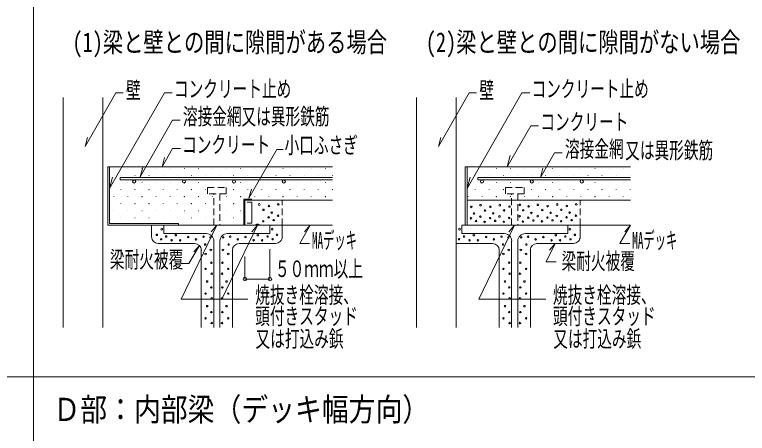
# Model space of a CAD drawing. Units: millimetres, scale not verified. Extents: x -2848 to 2848, y -2045 to 2045.
# Drawn here: x 1258 to 2297, y -821 to -227 of the extents above; entities that cross this region are included whole.
import ezdxf
from ezdxf.enums import TextEntityAlignment as Align

# ---------------------------------------------------------------- set-up
doc = ezdxf.new("R2010")
doc.units = ezdxf.units.MM
doc.header["$LTSCALE"] = 8
doc.linetypes.add('DASHED1', pattern=[1.8, 1.2, -0.6])
doc.layers.add('0-0_特記', color=4, linetype='Continuous', lineweight=9)
doc.layers.add('0-5_32', color=4, linetype='Continuous', lineweight=9)
doc.layers.add('0-9_96', color=7, linetype='Continuous')
doc.styles.add('ＭＳ ゴシック', font='')
doc.styles.get('ＭＳ ゴシック').set_extended_font_data('MS Gothic')

msp = doc.modelspace()

# ---------------------------------------------------------------- linework, layer by layer
at = {"layer": '0-0_特記', "color": 2, "lineweight": 18}
for p, q in [((1284.224, -1835.456), (1284.224, 422.833)), ((1407.353, -457.606), (1407.353, -461.177)), ((1407.353, -457.606), (1708.483, -457.606)), ((1407.353, -461.177), (1708.483, -461.177)), ((1914.493, -457.606), (1914.493, -461.177)), ((1914.493, -457.606), (2131.014, -457.606)), ((1914.493, -461.177), (2131.014, -461.177)), ((1899.299, -489.823), (2131.014, -489.823)), ((1708.483, -525.532), (1584.29, -525.532)), ((2131.015, -525.532), (1899.299, -525.532))]:
    msp.add_line(p, q, dxfattribs=at)
at = {"layer": '0-0_特記'}
for p, q in [((1357.694, -413.949), (1401.253, -337.816)), ((1469.967, -337.53), (1392.16, -473.518)), ((1401.253, -337.816), (1411.731, -337.816)), ((1469.967, -337.53), (1481.15, -337.53)), ((1858.914, -413.949), (1902.474, -337.816)), ((1977.106, -337.53), (1899.299, -473.518)), ((1902.474, -337.816), (1912.952, -337.816)), ((1977.106, -337.53), (1988.289, -337.53)), ((1326.376, -344.217), (1326.376, -670.342)), ((1382.582, -344.217), (1382.582, -670.342)), ((1827.597, -344.217), (1827.597, -670.342)), ((1883.803, -344.217), (1883.803, -670.342)), ((1435.813, -456.623), (1481.612, -376.575)), ((1481.612, -376.575), (1492.202, -376.575)), ((1989.649, -384.303), (1956.346, -442.509)), ((1989.649, -384.303), (2000.831, -384.303)), ((1357.694, -413.949), (1361.127, -401.014)), ((1858.914, -413.949), (1862.348, -401.014)), ((1481.563, -416.668), (1466.778, -442.509)), ((1481.563, -416.668), (1492.746, -416.668)), ((1589.962, -487.179), (1629.429, -418.202)), ((1629.429, -418.202), (1638.483, -418.202)), ((1466.778, -442.509), (1470.212, -429.574)), ((1956.346, -442.509), (1960.638, -426.341)), ((1389.66, -525.532), (1389.66, -442.509)), ((1389.66, -442.509), (1708.483, -442.509)), ((1435.813, -456.623), (1439.247, -443.689)), ((1896.799, -525.532), (1896.799, -442.509)), ((1896.799, -442.509), (2131.015, -442.509)), ((2003.534, -457.606), (2006.969, -444.671)), ((1392.16, -473.518), (1396.453, -457.35)), ((1899.299, -473.518), (1903.593, -457.35)), ((1589.962, -487.179), (1593.397, -474.245)), ((1587.26, -492.865), (1594.218, -492.865)), ((1594.218, -492.865), (1594.218, -522.491)), ((1584.29, -525.532), (1389.66, -525.532)), ((1451.845, -541.759), (1451.845, -525.532)), ((1469.268, -537.226), (1469.268, -525.532)), ((1493.834, -630.027), (1544.479, -525.532)), ((1544.479, -525.532), (1536.482, -534.795)), ((1551.603, -630.027), (1602.247, -525.532)), ((1587.26, -522.491), (1594.218, -522.491)), ((1602.247, -525.532), (1594.25, -534.795)), ((1599.745, -525.532), (1601.11, -524.154)), ((1600.996, -525.532), (1602.495, -524.02)), ((1602.247, -525.532), (1603.5, -524.267)), ((1603.486, -525.532), (1604.244, -524.761)), ((1619.69, -537.226), (1619.69, -525.532)), ((1637.114, -541.759), (1637.114, -525.532)), ((1676.718, -525.532), (1661.932, -551.374)), ((1676.718, -525.532), (1668.72, -534.795)), ((2006.822, -525.532), (1891.799, -525.532)), ((1891.799, -537.226), (1891.799, -525.532)), ((1966.784, -525.532), (1958.787, -534.795)), ((2042.222, -537.226), (2042.222, -525.532)), ((2059.646, -541.759), (2059.646, -525.532)), ((2131.015, -525.532), (2116.23, -551.374)), ((2131.015, -525.532), (2123.018, -534.795)), ((1529.454, -537.226), (1469.268, -537.226)), ((1559.504, -537.226), (1619.69, -537.226)), ((1951.986, -537.226), (1891.799, -537.226)), ((1982.036, -537.226), (2042.222, -537.226)), ((1540.06, -547.928), (1540.06, -670.342)), ((1548.898, -547.928), (1548.898, -670.342)), ((1962.592, -547.928), (1962.592, -670.342)), ((1971.43, -547.928), (1971.43, -670.342)), ((1512.974, -551.273), (1461.271, -551.273)), ((1519.64, -554.058), (1504.854, -579.9)), ((1519.64, -554.058), (1511.643, -563.322)), ((1522.401, -558.91), (1522.401, -670.342)), ((1566.558, -558.91), (1566.558, -670.342)), ((1575.985, -551.273), (1627.687, -551.273)), ((1619.677, -601.682), (1619.677, -559.323)), ((1675.998, -551.374), (1661.932, -551.374)), ((1935.506, -551.273), (1883.803, -551.273)), ((1944.933, -558.91), (1944.933, -670.342)), ((1989.089, -558.91), (1989.089, -670.342)), ((1998.516, -551.273), (2050.218, -551.273)), ((2011.706, -577.397), (2024.367, -551.273)), ((2024.367, -551.273), (2016.37, -560.536)), ((2130.295, -551.374), (2116.23, -551.374)), ((1584.29, -601.682), (1584.29, -569.776)), ((1493.672, -579.9), (1504.854, -579.9)), ((2025.772, -577.397), (2011.706, -577.397)), ((1619.677, -601.682), (1584.29, -601.682)), ((1588.533, -630.027), (1493.834, -630.027))]:
    msp.add_line(p, q, dxfattribs=at)
at = {"layer": '0-0_特記', "color": 6, "lineweight": 18}
for p, q in [((1392.16, -523.032), (1392.16, -442.509)), ((1899.299, -525.532), (1899.299, -442.509)), ((1582.79, -488.323), (1594.218, -488.323)), ((1582.79, -525.532), (1582.79, -488.323)), ((1490.258, -523.032), (1392.16, -523.032))]:
    msp.add_line(p, q, dxfattribs=at)
at = {"layer": '0-0_特記', "color": 2, "linetype": 'DASHED1', "lineweight": 18}
for p, q in [((1540.056, -525.532), (1540.056, -480.897)), ((1548.902, -480.897), (1548.902, -525.532)), ((1962.587, -525.532), (1962.587, -480.897)), ((1971.434, -480.897), (1971.434, -525.532))]:
    msp.add_line(p, q, dxfattribs=at)
at = {"layer": '0-0_特記', "linetype": 'DASHED1'}
for p, q in [((1637.114, -525.532), (1637.114, -489.823)), ((2059.646, -525.532), (2059.646, -489.823))]:
    msp.add_line(p, q, dxfattribs=at)
at = {"layer": '0-0_特記'}
for points in [[(2003.534, -457.606), (2023.582, -422.568), (2034.171, -422.568)], [(1604.578, -525.526), (1604.541, -525.261), (1604.429, -525.004), (1604.246, -524.763), (1603.998, -524.546), (1603.693, -524.358), (1603.338, -524.205), (1602.946, -524.093), (1602.529, -524.024), (1602.098, -524.001), (1601.668, -524.024), (1601.25, -524.093), (1600.858, -524.205), (1600.504, -524.358), (1600.198, -524.546), (1599.95, -524.763), (1599.768, -525.004), (1599.656, -525.261), (1599.618, -525.526)], [(2010.838, -630.027), (1916.14, -630.027), (1966.784, -525.532)]]:
    msp.add_lwpolyline(points, dxfattribs=at)
at = {"layer": '0-0_特記', "color": 6, "lineweight": 18}
for points in [[(1490.258, -523.032), (1490.258, -525.532), (1389.66, -525.532), (1389.66, -442.509), (1392.16, -442.509)], [(1896.799, -525.532), (1896.799, -442.509), (1899.299, -442.509)]]:
    msp.add_lwpolyline(points, dxfattribs=at)
at = {"layer": '0-0_特記', "color": 2, "linetype": 'DASHED1', "lineweight": 18}
for points in [[(1531.21, -480.897), (1531.21, -471.97), (1557.75, -471.97), (1557.75, -480.897)], [(1953.741, -480.897), (1953.741, -471.97), (1980.282, -471.97), (1980.282, -480.897)]]:
    msp.add_lwpolyline(points, close=True, dxfattribs=at)
at = {"layer": '0-0_特記', "color": 2, "lineweight": 18}
msp.add_lwpolyline([(1584.29, -525.532), (1584.29, -489.823), (1708.483, -489.823)], dxfattribs=at)
at = {"layer": '0-0_特記'}
for centre in [(1398.26, -444.874), (1418.26, -444.874), (1438.26, -444.874), (1458.26, -444.874), (1478.26, -444.874), (1498.26, -444.874), (1518.26, -444.874), (1538.26, -444.874), (1558.26, -444.874), (1578.26, -444.874), (1598.26, -444.874), (1618.26, -444.874), (1638.26, -444.874), (1658.26, -444.874), (1678.26, -444.874), (1698.26, -444.874), (1900.791, -444.874), (1920.791, -444.874), (1940.791, -444.874), (1960.791, -444.874), (1980.791, -444.874), (2000.791, -444.874), (2020.791, -444.874), (2040.791, -444.874), (2060.791, -444.874), (2080.791, -444.874), (2100.791, -444.874), (2120.791, -444.874), (1408.26, -454.874), (1428.26, -454.874), (1448.26, -454.874), (1468.26, -454.874), (1488.26, -454.874), (1508.26, -454.874), (1528.26, -454.874), (1548.26, -454.874), (1568.26, -454.874), (1588.26, -454.874), (1608.26, -454.874), (1628.26, -454.874), (1648.26, -454.874), (1668.26, -454.874), (1688.26, -454.874), (1708.26, -454.874), (1910.791, -454.874), (1930.791, -454.874), (1950.791, -454.874), (1970.791, -454.874), (1990.791, -454.874), (2010.791, -454.874), (2030.791, -454.874), (2050.791, -454.874), (2070.791, -454.874), (2090.791, -454.874), (2110.791, -454.874), (2130.791, -454.874), (1398.26, -464.874), (1418.26, -464.874), (1438.26, -464.874), (1458.26, -464.874), (1478.26, -464.874), (1498.26, -464.874), (1518.26, -464.874), (1538.26, -464.874), (1558.26, -464.874), (1578.26, -464.874), (1598.26, -464.874), (1618.26, -464.874), (1638.26, -464.874), (1658.26, -464.874), (1678.26, -464.874), (1698.26, -464.874), (1900.791, -464.874), (1920.791, -464.874), (1940.791, -464.874), (1960.791, -464.874), (1980.791, -464.874), (2000.791, -464.874), (2020.791, -464.874), (2040.791, -464.874), (2060.791, -464.874), (2080.791, -464.874), (2100.791, -464.874), (2120.791, -464.874), (1408.26, -474.874), (1428.26, -474.874), (1448.26, -474.874), (1468.26, -474.874), (1488.26, -474.874), (1508.26, -474.874), (1528.26, -474.874), (1568.26, -474.874), (1588.26, -474.874), (1608.26, -474.874), (1628.26, -474.874), (1648.26, -474.874), (1668.26, -474.874), (1688.26, -474.874), (1708.26, -474.874), (1910.791, -474.874), (1930.791, -474.874), (1950.791, -474.874), (1990.791, -474.874), (2010.791, -474.874), (2030.791, -474.874), (2050.791, -474.874), (2070.791, -474.874), (2090.791, -474.874), (2110.791, -474.874), (2130.791, -474.874), (1398.26, -484.874), (1418.26, -484.874), (1438.26, -484.874), (1458.26, -484.874), (1478.26, -484.874), (1498.26, -484.874), (1518.26, -484.874), (1538.26, -484.874), (1558.26, -484.874), (1578.26, -484.874), (1598.26, -484.874), (1618.26, -484.874), (1638.26, -484.874), (1658.26, -484.874), (1678.26, -484.874), (1698.26, -484.874), (1900.791, -484.874), (1920.791, -484.874), (1940.791, -484.874), (1960.791, -484.874), (1980.791, -484.874), (2000.791, -484.874), (2020.791, -484.874), (2040.791, -484.874), (2060.791, -484.874), (2080.791, -484.874), (2100.791, -484.874), (2120.791, -484.874), (1408.26, -494.874), (1428.26, -494.874), (1448.26, -494.874), (1468.26, -494.874), (1488.26, -494.874), (1508.26, -494.874), (1528.26, -494.874), (1568.26, -494.874), (1398.26, -504.874), (1418.26, -504.874), (1438.26, -504.874), (1458.26, -504.874), (1478.26, -504.874), (1498.26, -504.874), (1518.26, -504.874), (1538.26, -504.874), (1558.26, -504.874), (1578.26, -504.874), (1408.26, -514.874), (1428.26, -514.874), (1448.26, -514.874), (1468.26, -514.874), (1488.26, -514.874), (1508.26, -514.874), (1528.26, -514.874), (1568.26, -514.874)]:
    msp.add_circle(centre, 0.1, dxfattribs=at)
at = {"layer": '0-0_特記', "color": 2, "lineweight": 18}
for centre in [(1427.169, -463.384), (1497.944, -463.384), (1568.719, -463.384), (1639.494, -463.384), (1920.475, -463.384), (1991.251, -463.384), (2062.025, -463.384)]:
    msp.add_ellipse(centre, major_axis=(2.232, 0), ratio=0.991012, dxfattribs=at)
at = {"layer": '0-0_特記'}
for centre, major_axis in [((1604.48, -496.082), (1.292, 0)), ((1618.31, -498.149), (1.066, 0)), ((1631.586, -495.823), (1.156, 0)), ((1905.312, -499.442), (1.066, 0)), ((1918.587, -497.116), (1.292, 0)), ((1932.418, -499.183), (1.066, 0)), ((1945.694, -496.858), (1.292, 0)), ((1959.524, -498.925), (1.066, 0)), ((1974.299, -496.599), (1.292, 0)), ((1986.63, -498.666), (1.066, 0)), ((1999.906, -496.34), (1.292, 0)), ((2013.736, -498.407), (1.066, 0)), ((2027.011, -496.082), (1.292, 0)), ((2040.842, -498.149), (1.066, 0)), ((2054.118, -495.823), (1.156, 0)), ((1610.584, -503.576), (1.066, 0)), ((1622.325, -507.527), (1.097, 0)), ((1909.326, -508.82), (1.097, 0)), ((1924.691, -504.61), (1.066, 0)), ((1936.432, -508.562), (1.097, 0)), ((1951.798, -504.352), (1.066, 0)), ((1978.903, -504.094), (1.066, 0)), ((1990.644, -508.044), (1.097, 0)), ((2006.01, -503.834), (1.066, 0)), ((2017.75, -507.786), (1.097, 0)), ((2033.115, -503.576), (1.066, 0)), ((2044.856, -507.527), (1.097, 0)), ((1610.194, -519.686), (1.066, 0)), ((1617.921, -514.259), (1.066, 0)), ((1625.05, -518.135), (1.097, 0)), ((1631.197, -511.933), (1.156, 0)), ((1904.922, -515.552), (1.066, 0)), ((1912.051, -519.429), (1.097, 0)), ((1918.198, -513.226), (1.156, 0)), ((1932.028, -515.294), (1.066, 0)), ((1939.158, -519.17), (1.097, 0)), ((1945.304, -512.967), (1.156, 0)), ((1951.408, -520.462), (1.066, 0)), ((1959.134, -515.035), (1.066, 0)), ((1973.91, -512.709), (1.156, 0)), ((1978.514, -520.203), (1.066, 0)), ((1986.24, -514.776), (1.066, 0)), ((1993.37, -518.653), (1.097, 0)), ((1999.516, -512.45), (1.156, 0)), ((2005.621, -519.945), (1.066, 0)), ((2013.346, -514.518), (1.066, 0)), ((2020.475, -518.394), (1.097, 0)), ((2026.622, -512.191), (1.156, 0)), ((2032.726, -519.686), (1.066, 0)), ((2040.452, -514.259), (1.066, 0)), ((2047.582, -518.135), (1.097, 0)), ((2053.728, -511.933), (1.156, 0)), ((1466.235, -531.032), (1.292, 0)), ((1622.723, -531.032), (1.292, 0)), ((1888.766, -531.032), (1.292, 0)), ((1924.302, -520.721), (1.066, 0)), ((2045.255, -531.032), (1.292, 0)), ((1459.319, -539.044), (1.156, 0)), ((1472.595, -541.37), (1.066, 0)), ((1486.426, -539.302), (1.292, 0)), ((1602.533, -539.302), (1.292, 0)), ((1616.362, -541.37), (1.066, 0)), ((1629.639, -539.044), (1.156, 0)), ((1895.126, -541.37), (1.066, 0)), ((1908.958, -539.302), (1.292, 0)), ((2025.065, -539.302), (1.292, 0)), ((2038.894, -541.37), (1.066, 0)), ((2052.17, -539.044), (1.156, 0)), ((1465.466, -545.247), (1.097, 0)), ((1480.321, -546.797), (1.066, 0)), ((1492.318, -546.797), (1.066, 0)), ((1503.842, -542.145), (1.096, 0)), ((1514.856, -545.506), (1.066, 0)), ((1525.613, -541.629), (1.066, 0)), ((1535.345, -542.662), (0.932, 0)), ((1553.614, -542.662), (0.932, 0)), ((1563.346, -541.629), (1.066, 0)), ((1574.102, -545.506), (1.066, 0)), ((1585.116, -542.145), (1.096, 0)), ((1596.642, -546.797), (1.066, 0)), ((1608.637, -546.797), (1.066, 0)), ((1623.492, -545.247), (1.097, 0)), ((1887.998, -545.247), (1.097, 0)), ((1902.853, -546.797), (1.066, 0)), ((1914.849, -546.797), (1.066, 0)), ((1926.373, -542.145), (1.096, 0)), ((1937.387, -545.506), (1.066, 0)), ((1948.144, -541.629), (1.066, 0)), ((1957.877, -542.662), (0.932, 0)), ((1976.145, -542.662), (0.932, 0)), ((1985.878, -541.629), (1.066, 0)), ((1996.634, -545.506), (1.066, 0)), ((2007.648, -542.145), (1.096, 0)), ((2019.174, -546.797), (1.066, 0)), ((2031.169, -546.797), (1.066, 0)), ((2046.023, -545.247), (1.097, 0)), ((1527.918, -552.742), (1.066, 0)), ((1535.858, -560.495), (1.292, 0)), ((1553.102, -560.495), (1.292, 0)), ((1561.041, -552.742), (1.066, 0)), ((1950.45, -552.742), (1.066, 0)), ((1958.39, -560.495), (1.292, 0)), ((1975.634, -560.495), (1.292, 0)), ((1983.573, -552.742), (1.066, 0)), ((1528.43, -566.181), (1.156, 0)), ((1560.529, -566.181), (1.156, 0)), ((1950.961, -566.181), (1.156, 0)), ((1983.061, -566.181), (1.156, 0)), ((1536.626, -578.586), (1.066, 0)), ((1552.333, -578.586), (1.066, 0)), ((1959.158, -578.586), (1.066, 0)), ((1974.865, -578.586), (1.066, 0)), ((1528.43, -587.373), (1.034, 0)), ((1560.529, -587.373), (1.034, 0)), ((1950.961, -587.373), (1.034, 0)), ((1983.061, -587.373), (1.034, 0)), ((1537.138, -594.092), (1.156, 0)), ((1551.821, -594.092), (1.156, 0)), ((1584.29, -601.682), (2.559, 0)), ((1619.677, -601.682), (2.559, 0)), ((1959.67, -594.092), (1.156, 0)), ((1974.352, -594.092), (1.156, 0)), ((1530.735, -605.206), (1.156, 0)), ((1536.626, -613.586), (1.066, 0)), ((1552.333, -613.586), (1.066, 0)), ((1558.224, -605.206), (1.156, 0)), ((1953.267, -605.206), (1.156, 0)), ((1959.158, -613.586), (1.066, 0)), ((1974.865, -613.586), (1.066, 0)), ((1980.755, -605.206), (1.156, 0)), ((1528.43, -622.373), (1.034, 0)), ((1560.529, -622.373), (1.034, 0)), ((1950.961, -622.373), (1.034, 0)), ((1983.061, -622.373), (1.034, 0)), ((1537.138, -629.092), (1.156, 0)), ((1551.821, -629.092), (1.156, 0)), ((1959.67, -629.092), (1.156, 0)), ((1974.352, -629.092), (1.156, 0)), ((1530.735, -640.206), (1.156, 0)), ((1558.224, -640.206), (1.156, 0)), ((1953.267, -640.206), (1.156, 0)), ((1980.755, -640.206), (1.156, 0)), ((1536.626, -648.586), (1.066, 0)), ((1552.333, -648.586), (1.066, 0)), ((1959.158, -648.586), (1.066, 0)), ((1974.865, -648.586), (1.066, 0)), ((1528.43, -657.373), (1.034, 0)), ((1537.138, -664.092), (1.156, 0)), ((1551.821, -664.092), (1.156, 0)), ((1560.529, -657.373), (1.034, 0)), ((1950.961, -657.373), (1.034, 0)), ((1959.67, -664.092), (1.156, 0)), ((1974.352, -664.092), (1.156, 0)), ((1983.061, -657.373), (1.034, 0))]:
    msp.add_ellipse(centre, major_axis=major_axis, ratio=0.991012, dxfattribs=at)
for centre, major_axis, start_param, end_param in [((1529.454, -547.928), (10.702, 0), 6.28318531, 7.85398163), ((1559.504, -547.928), (10.702, 0), 1.57079633, 3.14159265), ((1951.986, -547.928), (10.702, 0), 6.28318531, 7.85398163), ((1982.036, -547.928), (10.702, 0), 1.57079633, 3.14159265), ((1461.271, -541.759), (9.513, 0), 3.14159265, 4.71237153), ((1627.687, -541.759), (9.513, 0), 4.71237153, 6.28318531), ((2050.218, -541.759), (9.513, 0), 4.71237153, 6.28318531), ((1512.974, -560.785), (9.513, 0), 6.28318531, 7.85398163), ((1575.985, -560.785), (9.513, 0), 1.57079633, 3.14159265), ((1935.506, -560.785), (9.513, 0), 6.28318531, 7.85398163), ((1998.516, -560.785), (9.513, 0), 1.57079633, 3.14159265)]:
    msp.add_ellipse(centre, major_axis=major_axis, ratio=0.991012, start_param=start_param, end_param=end_param, dxfattribs=at)
at = {"layer": '0-5_32', "color": 2, "lineweight": 18}
msp.add_line((-53.403, -740.508), (2848.301, -740.508), dxfattribs=at)

# ---------------------------------------------------------------- texts
at = {"layer": '0-9_96', "style": 'ＭＳ ゴシック'}
for s, height, width, p in [('(1)梁と壁との間に隙間がある場合', 28.15, 0.75, (1339.587, -288.4)), ('(2)梁と壁との間に隙間がない場合', 28.15, 0.75, (1840.808, -288.4)), ('壁', 23.46, 0.65, (1415.561, -352.719)), ('コンクリート止め', 23.46, 0.65, (1483.6, -350.79)), ('壁', 23.46, 0.65, (1916.781, -352.719)), ('コンクリート止め', 23.46, 0.65, (1990.74, -350.79)), ('溶接金網又は異形鉄筋', 23.46, 0.65, (1496.274, -389.855)), ('コンクリート', 23.46, 0.65, (2003.282, -397.564)), ('コンクリート', 23.46, 0.65, (1495.196, -429.928)), ('小口ふさぎ', 23.46, 0.65, (1640.519, -430.567)), ('溶接金網', 23.46, 0.65, (2038.243, -435.848)), ('又は異形鉄筋', 23.46, 0.65, (2123.638, -437.89)), ('MAデッキ', 23.46, 0.5, (1679.27, -565.583)), ('MAデッキ', 23.46, 0.5, (2133.567, -565.583)), ('梁耐火被覆', 23.46, 0.65, (1392.799, -592.802)), ('梁耐火被覆', 23.46, 0.65, (2033.39, -595.046)), ('５０ｍｍ以上', 23.46, 0.65, (1626.872, -605.845)), ('焼抜き栓溶接、', 23.46, 0.65, (1598.862, -643.011)), ('焼抜き栓溶接、', 23.46, 0.65, (2021.167, -643.011)), ('頭付きスタッド', 23.46, 0.65, (1598.862, -673.074)), ('頭付きスタッド', 23.46, 0.65, (2021.167, -673.074)), ('又は打込み鋲', 23.46, 0.65, (1599.335, -705.234)), ('又は打込み鋲', 23.46, 0.65, (2021.64, -705.234)), ('Ｄ部：内部梁（デッキ幅方向）', 32.84, 0.85, (1312.621, -812.885))]:
    msp.add_text(s, height=height, dxfattribs=dict(at, width=width)).set_placement(p, align=Align.BOTTOM_LEFT)

doc.saveas('drawing.dxf')
